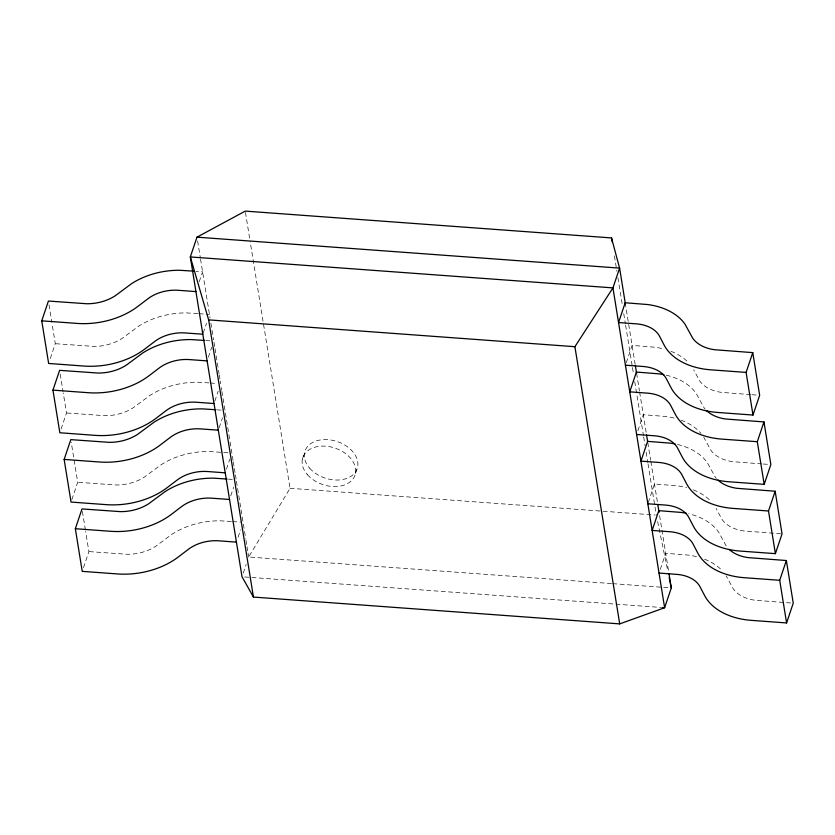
<?xml version="1.0" encoding="UTF-8"?>
<svg xmlns="http://www.w3.org/2000/svg" width="835" height="835" viewBox="0 0 835 835"><rect width="100%" height="100%" fill="white"/><g stroke="black" fill="none" stroke-linecap="round" stroke-linejoin="round"><path stroke-width="0.63" stroke-dasharray="4.17 3.13" d="M50.309 358.528L55.298 343.696L52.052 323.625M61.091 429.054L66.497 412.991L63.251 392.92M71.873 499.591L77.697 482.286L71.205 442.153M83.49 567.654L88.896 551.58L85.65 531.509M199.262 281.698L202.581 271.813L196.089 271.333M203.239 332.998L206.569 323.114M208.374 357.182L211.704 347.287M214.856 401.061L218.185 391.166M219.167 427.708L222.486 417.824M226.473 469.113L229.802 459.229M230.773 495.771L233.685 487.118M238.09 537.176L240.584 529.766M243.267 573.06L246.179 564.408M302.343 459.24L304.545 452.716M355.459 473.435L357.662 466.911M626.271 362.714L632.095 345.408L654.713 347.203A62.051 41.677 -9.2 0 1 664.274 349.124M637.888 430.776L643.294 414.703L665.913 416.498A62.051 41.677 -9.2 0 1 675.473 418.418M648.252 502.545L654.494 483.997L677.112 485.793A62.051 41.677 -9.2 0 1 686.673 487.713M660.287 569.366L665.693 553.302L688.311 555.087A62.051 41.677 -9.2 0 1 697.872 557.008M611.471 583.561L248.673 556.997L290.037 488.298L250.427 243.194M197.78 313.605L186.769 312.927A62.051 41.677 -9.2 0 0 138.203 326.495L122.15 338.394A36.573 24.559 -9.2 0 1 93.53 346.379L55.298 343.696M199.074 313.699L209.481 314.461M205.984 340.544L209.888 340.826M750.675 394.621L721.492 392.377A36.573 24.559 -9.2 0 1 699.5 380.677L693.687 369.821M751.959 394.715L758.368 395.185M208.98 382.9L197.968 382.232A62.051 41.677 -9.2 0 0 149.402 395.79L133.35 407.689A36.573 24.559 -9.2 0 1 104.73 415.684L66.497 412.991M210.274 382.994L216.776 383.474M217.184 409.839L221.087 410.121M761.875 463.916L732.692 461.671A36.573 24.559 -9.2 0 1 710.7 449.971L703.78 437.269M763.159 464.01L769.567 464.479M227.976 452.768L209.167 451.526A62.051 41.677 -9.2 0 0 160.602 465.085L144.549 476.983A36.573 24.559 -9.2 0 1 115.929 484.978L77.697 482.286M228.383 479.133L232.287 479.415M290.037 488.298L655.005 515.028M780.767 533.774L743.891 530.966A36.573 24.559 -9.2 0 1 721.899 519.266L716.086 508.411M231.379 521.489L220.367 520.821A62.051 41.677 -9.2 0 0 171.801 534.379L155.748 546.278A36.573 24.559 -9.2 0 1 127.129 554.273L88.896 551.58M232.673 521.583L240.48 522.157M612.775 583.665L668.689 587.756M790.682 602.974L755.091 600.261A36.573 24.559 -9.2 0 1 733.099 588.56L726.179 575.868M244.624 576.964L660.735 607.431M726.199 545.923L718.737 532.302A62.051 41.677 -9.2 0 0 688.656 513.775M657.625 521.51L667.875 571.338M625.196 302.761L635.153 364.363M636.604 373.318L639.443 390.874M639.641 392.126L646.353 433.657M647.803 442.613L650.642 460.168M650.841 461.421L657.604 503.255M659.608 515.675L668.804 572.549M614.414 255.907L616.898 271.302M617.942 277.721L622.294 304.671M623.745 313.647L625.405 323.917M625.613 325.201L632.252 366.262M632.46 367.546L633.494 373.965M634.736 381.658L643.451 435.557M643.66 436.841L645.111 445.827M646.144 452.246L647.803 462.506M648.012 463.79L656.31 515.122M245.448 212.393L250.218 241.91M197.613 241.012L200.306 257.702M200.515 258.986L210.055 318.01M210.879 323.145L213.583 339.824M213.99 342.36L214.804 347.381M215.002 348.633L219.052 373.725M219.261 374.978L220.075 379.988M220.273 381.251L220.68 383.756M221.296 387.607L221.713 390.175M221.922 391.458L233.122 460.753M233.33 462.037L234.155 467.162M234.364 468.445L235.199 473.581M235.407 474.864L236.232 480M236.441 481.284L240.845 508.546M241.054 509.809L245.772 539.034M245.981 540.318L246.805 545.443M247.014 546.727L247.849 551.862M248.058 553.146L248.673 556.997M49.014 304.806L51.853 322.373M60.214 374.111L63.053 391.667M82.404 511.448L85.452 530.256M670.922 351.305A62.051 41.677 -9.2 0 1 688.906 363.11M681.047 420.193A62.051 41.677 -9.2 0 1 700.951 433.365M666.257 375.186A62.051 41.677 -9.2 0 1 696.338 393.702L703.801 407.323A36.573 24.559 -9.2 0 0 705.147 409.087M704.521 559.189A62.051 41.677 -9.2 0 1 722.505 571.004M693.321 489.894A62.051 41.677 -9.2 0 1 711.305 501.71M677.456 444.481A62.051 41.677 -9.2 0 1 707.537 462.997L715 476.628A36.573 24.559 -9.2 0 0 716.346 478.382M309.67 468.195A27.555 19.247 18.6 0 0 355.783 471.577A27.555 19.247 18.6 0 0 327.842 439.659A27.555 19.247 18.6 0 0 309.67 468.195M307.478 474.718A27.555 19.247 18.6 0 0 353.591 478.1A27.555 19.247 18.6 0 0 325.65 446.193A27.555 19.247 18.6 0 0 307.478 474.718"/><path stroke-width="1.25" d="M202.821 334.23L185.213 332.946A32.878 22.086 -9.2 0 0 154.746 341.452L144.799 349.03A65.756 44.161 -9.2 0 1 83.855 366.043L48.639 363.465L41.75 320.828L48.409 301.049L86.631 303.742A36.573 24.559 -9.2 0 0 115.261 295.747L131.314 283.848A62.051 41.677 -9.2 0 1 179.88 270.289L193.48 271.145M214.021 403.535L196.413 402.24A32.878 22.086 -9.2 0 0 165.946 410.747L155.999 418.325A65.756 44.161 -9.2 0 1 95.054 435.348L59.838 432.76L52.949 390.122L59.609 370.343L97.831 373.036A36.573 24.559 -9.2 0 0 126.461 365.041L142.514 353.142A62.051 41.677 -9.2 0 1 191.079 339.584L204.679 340.44M225.22 472.829L207.612 471.535A32.878 22.086 -9.2 0 0 177.145 480.041L167.198 487.619A65.756 44.161 -9.2 0 1 106.254 504.643L71.038 502.065L64.149 459.417L70.808 439.638L109.03 442.331A36.573 24.559 -9.2 0 0 137.66 434.336L153.713 422.437A62.051 41.677 -9.2 0 1 202.279 408.879L215.879 409.745M236.42 542.124L218.812 540.829A32.878 22.086 -9.2 0 0 188.345 549.336L178.398 556.924A65.756 44.161 -9.2 0 1 117.453 573.937L82.237 571.359L75.348 528.712L82.007 508.933L120.23 511.625A36.573 24.559 -9.2 0 0 148.86 503.641L164.912 491.742A62.051 41.677 -9.2 0 1 213.478 478.173L227.078 479.039M625.405 304.044L619.601 268.118L611.512 237.933L245.25 211.109L196.987 237.161L190.328 256.94L242.025 576.766L253.443 597.067L619.706 623.891L664.629 607.723L671.288 587.944L669.012 573.833M646.561 434.941L647.595 441.36L640.946 461.129L658.554 462.423A32.878 22.086 -9.2 0 1 681.965 474.875L686.453 483.517A65.756 44.161 -9.2 0 0 733.287 508.421L768.503 510.999L775.162 491.23L737.002 488.318A36.573 24.559 -9.2 0 1 717.912 480.031M746.104 372.41L752.763 352.631L714.603 349.729A36.573 24.559 -9.2 0 1 692.601 338.029L685.138 324.408A62.051 41.677 -9.2 0 0 647.814 304.556L625.196 302.761L618.547 322.54L636.155 323.834A32.878 22.086 -9.2 0 1 659.566 336.286L664.055 344.918A65.756 44.161 -9.2 0 0 710.888 369.832L746.104 372.41L752.993 415.047L717.776 412.469A65.756 44.161 -9.2 0 1 670.954 387.565L666.455 378.923A32.878 22.086 -9.2 0 0 643.044 366.471L625.436 365.187M752.993 415.047L759.652 395.279L752.763 352.631M636.635 434.482L654.243 435.766A32.878 22.086 -9.2 0 1 677.655 448.228L682.153 456.86A65.756 44.161 -9.2 0 0 728.976 481.774L764.192 484.352L757.303 441.705L763.962 421.925L725.803 419.024A36.573 24.559 -9.2 0 1 706.713 410.736M764.192 484.352L770.851 464.573L763.962 421.925M647.835 503.776L665.443 505.071A32.878 22.086 -9.2 0 1 688.854 517.523L693.353 526.154A65.756 44.161 -9.2 0 0 740.175 551.069L775.391 553.647L782.051 533.868L775.162 491.23M659.034 573.071L676.642 574.365A32.878 22.086 -9.2 0 1 700.054 586.817L704.552 595.449A65.756 44.161 -9.2 0 0 751.375 620.363L786.591 622.941L779.702 580.294L786.361 560.525L748.202 557.623A36.573 24.559 -9.2 0 1 729.112 549.336M786.591 622.941L793.25 603.162L786.361 560.525M619.706 623.891L574.908 346.702L612.942 287.887L619.601 268.118L196.987 237.161M195.933 291.592L178.325 290.298A32.878 22.086 -9.2 0 0 147.858 298.805L137.9 306.382A65.756 44.161 -9.2 0 1 76.966 323.406L41.75 320.828M662.03 607.536L664.629 607.723L612.942 287.887L190.328 256.94L208.646 319.878L574.908 346.702M207.132 360.887L189.524 359.593A32.878 22.086 -9.2 0 0 159.057 368.099L149.1 375.687A65.756 44.161 -9.2 0 1 88.166 392.7L52.949 390.122M757.303 441.705L722.087 439.127A65.756 44.161 -9.2 0 1 675.254 414.212L670.766 405.58A32.878 22.086 -9.2 0 0 647.355 393.128L629.747 391.834L636.395 372.066L659.013 373.85A62.051 41.677 -9.2 0 1 663.877 374.664M647.595 441.36L670.213 443.145A62.051 41.677 -9.2 0 1 675.077 443.969M218.332 430.182L200.724 428.898A32.878 22.086 -9.2 0 0 170.256 437.404L160.299 444.982A65.756 44.161 -9.2 0 1 99.365 461.995L64.149 459.417M229.531 499.476L211.923 498.192A32.878 22.086 -9.2 0 0 181.456 506.699L171.499 514.277A65.756 44.161 -9.2 0 1 110.564 531.29L75.348 528.712M779.702 580.294L744.486 577.716A65.756 44.161 -9.2 0 1 697.653 552.812L693.165 544.169A32.878 22.086 -9.2 0 0 669.753 531.718L652.145 530.434L658.794 510.655L681.412 512.45A62.051 41.677 -9.2 0 1 686.276 513.264M669.19 577.726L671.288 587.944M768.503 510.999L775.391 553.647M635.362 365.647L636.604 373.349M657.813 504.538L659.055 512.231M611.512 237.933L612.128 241.785M208.646 319.878L253.443 597.067"/></g></svg>
